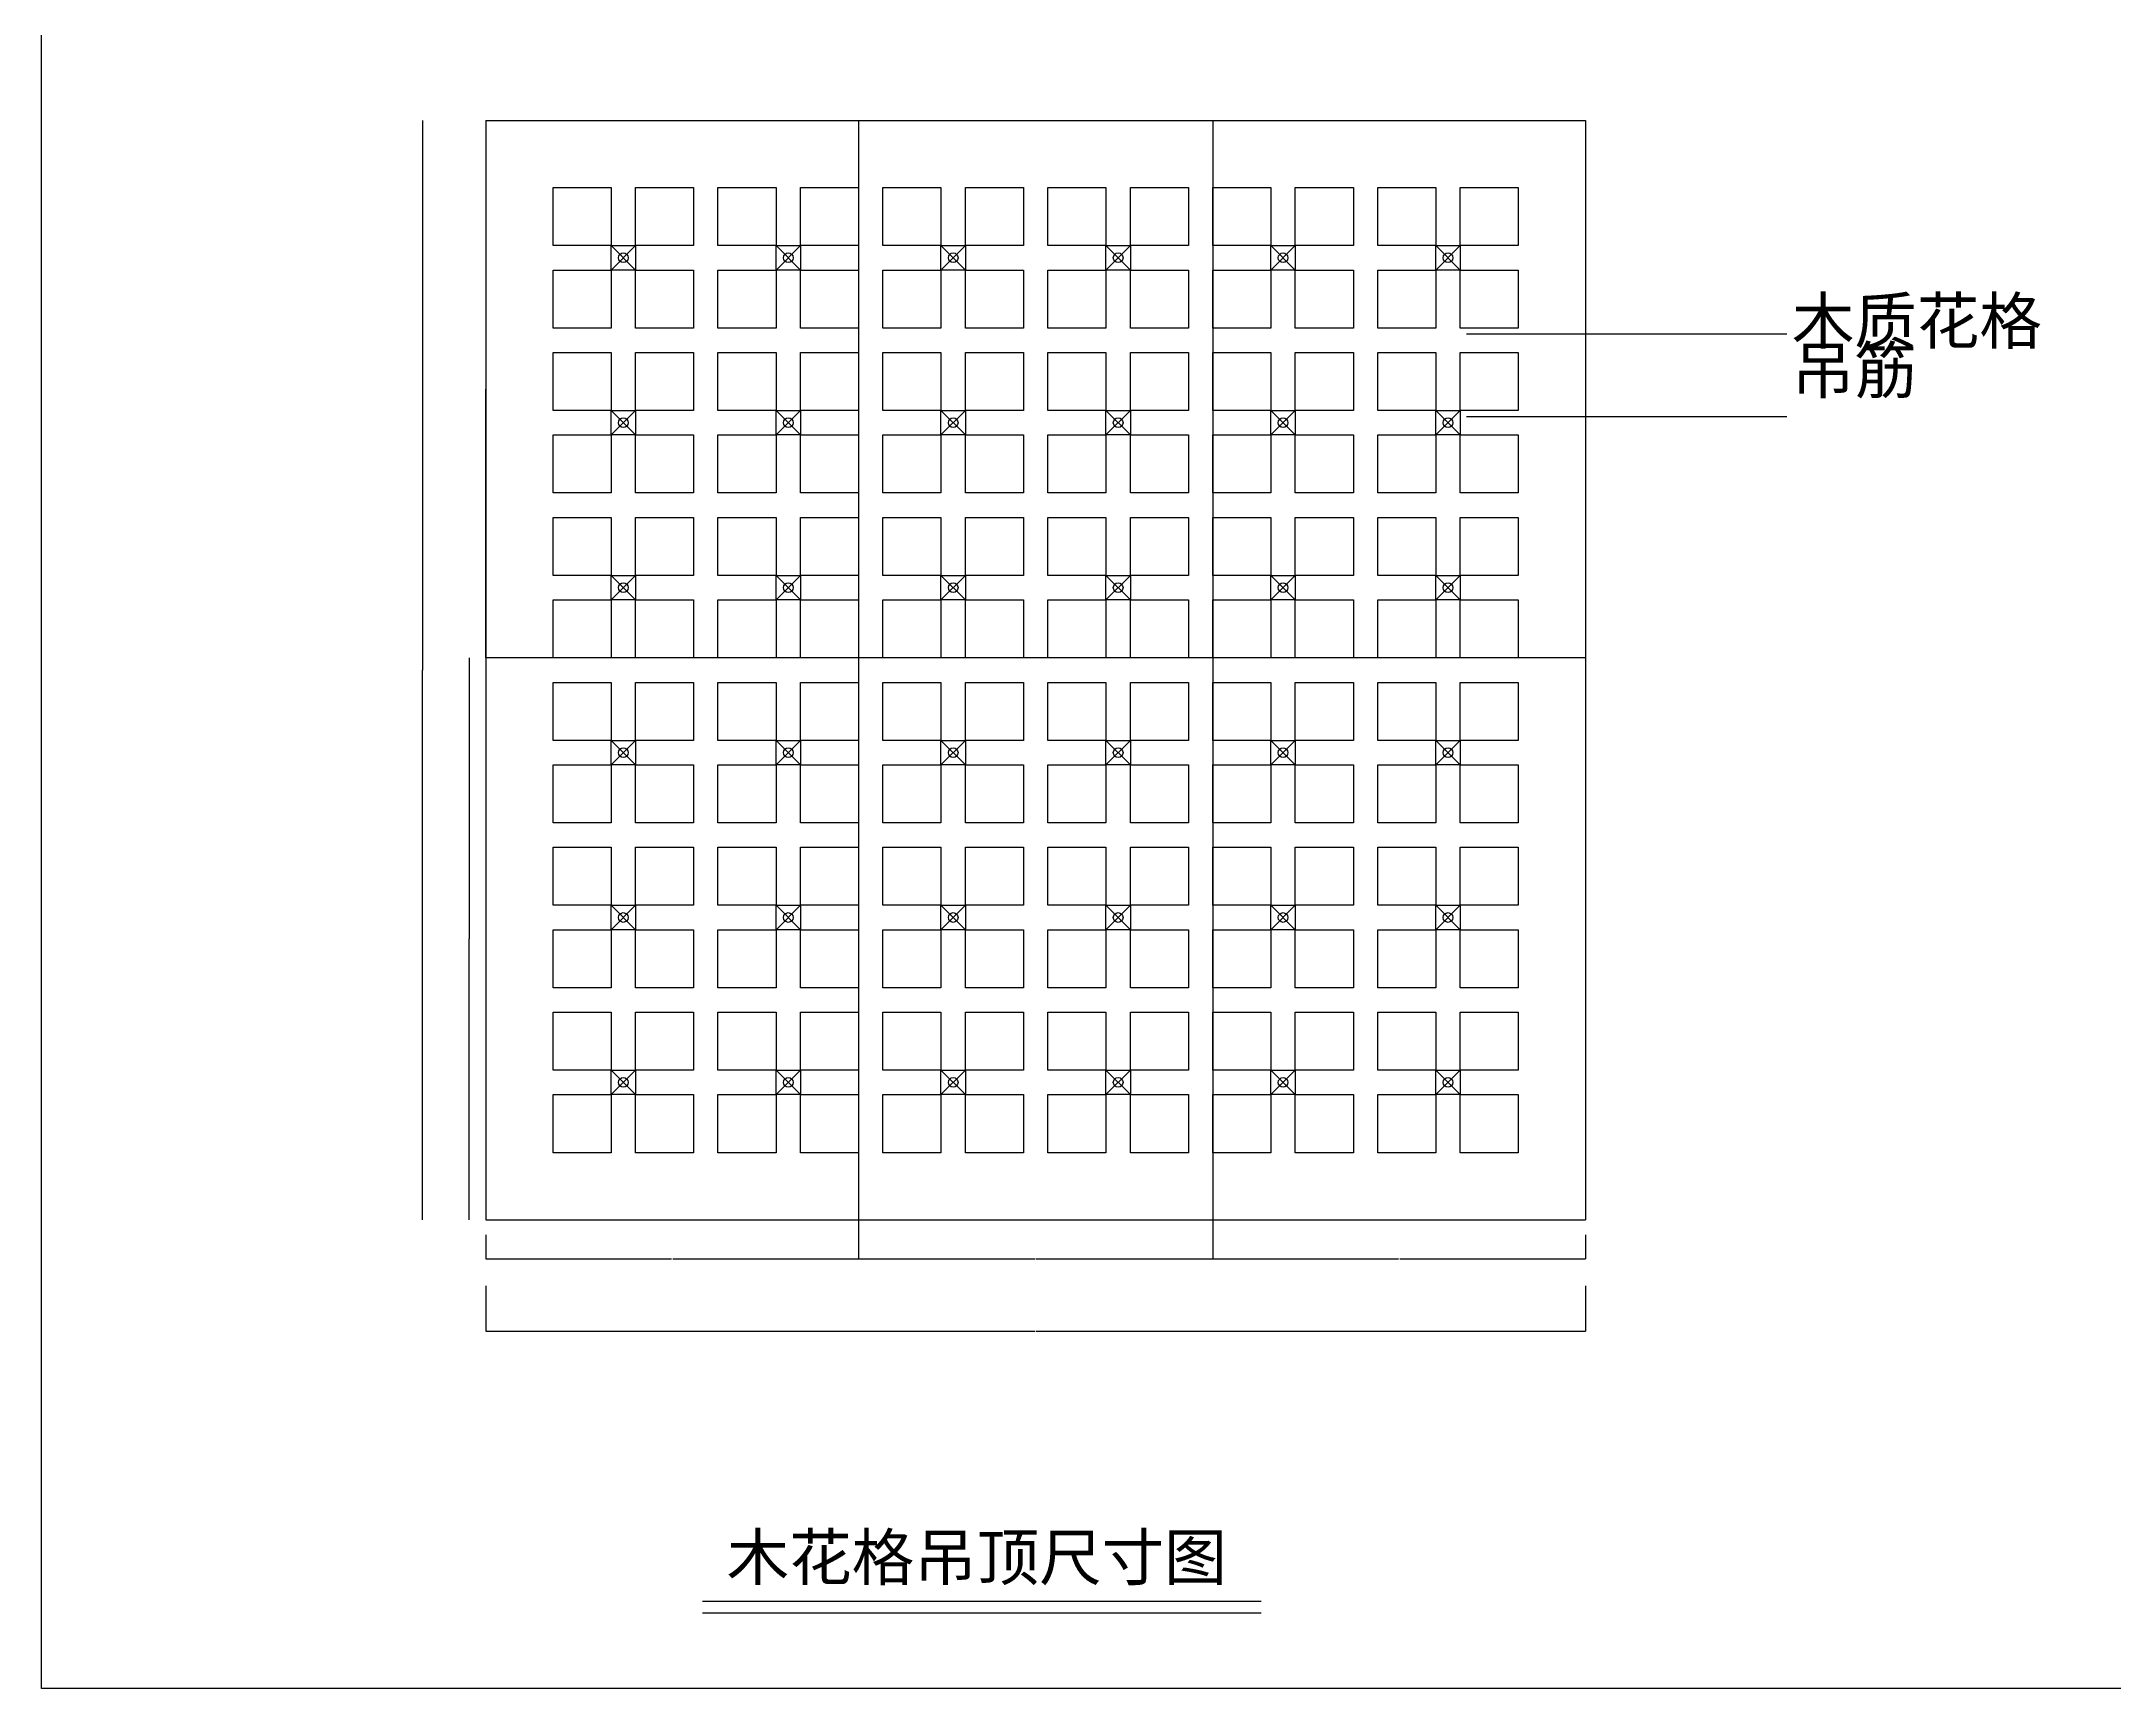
# Model space of a CAD drawing. Header units: metres. Extents: x 332573 to 353486, y 112186 to 122972.
# Drawn here: x 332573 to 339360, y 112186 to 117579 of the extents above; entities that cross this region are included whole.
import ezdxf

# ---------------------------------------------------------------- set-up
doc = ezdxf.new("R2010")
doc.units = ezdxf.units.M
for name, color, linetype in [('12', 1, 'Continuous'), ('20', 1, 'Continuous'), ('4', 3, 'Continuous'), ('8', 7, 'Continuous'), ('FRAME', 5, 'Continuous'), ('及细', 8, 'Continuous')]:
    doc.layers.add(name, color=color, linetype=linetype)
doc.dimstyles.get("Standard").update_dxf_attribs({"dimtxt": 2.5, "dimasz": 2.5, "dimexe": 1.25, "dimexo": 0.625, "dimtad": 1, "dimcen": 2.5, "dimazin": 3, "dimtfac": 1, "dimtmove": 0, "dimatfit": 3})

# ---------------------------------------------------------------- blocks, each defined once
blk = doc.blocks.new('_CLOSEDFILLED')
at = {"color": 0, "linetype": 'BYBLOCK'}
blk.add_solid([(-1, 0), (0, 0), (-1, 0)], dxfattribs=at)
blk = doc.blocks.new('*D11')
for p, q in [((334027.74, 113504.1), (334027.74, 113355.48)), ((337627.74, 113504.1), (337627.74, 113355.48)), ((334027.99, 113355.48), (335825.74, 113355.48)), ((335829.74, 113355.48), (337627.49, 113355.48))]:
    blk.add_line(p, q)
at = {"layer": 'Defpoints'}
for p in [(334027.74, 113504.1), (337627.74, 113504.1), (334027.74, 113355.48)]:
    blk.add_point(p, dxfattribs=at)
at = {"layer": '8', "xscale": 0.25, "yscale": 0.25, "rotation": 180}
blk.add_blockref('_CLOSEDFILLED', (334027.74, 113355.48), dxfattribs=at)
at = {"layer": '8', "xscale": 0.25, "yscale": 0.25}
blk.add_blockref('_CLOSEDFILLED', (337627.74, 113355.48), dxfattribs=at)
at = {"layer": '8', "insert": (335827.74, 113355.48), "char_height": 1, "attachment_point": 5}
blk.add_mtext('3600', dxfattribs=at)
blk = doc.blocks.new('*D12')
for p, q in [((333820.27, 117320.38), (333820.27, 115520.38)), ((333820.02, 115520.38), (333819.77, 115520.38)), ((333820.27, 113720.38), (333820.27, 115520.38)), ((333820.27, 115520.38), (333820.27, 115520.38)), ((333820.52, 115520.38), (333820.77, 115520.38))]:
    blk.add_line(p, q)
at = {"layer": 'Defpoints'}
for p in [(333820.27, 117320.38), (333820.27, 115520.38), (333820.27, 113720.38)]:
    blk.add_point(p, dxfattribs=at)
at = {"layer": '8', "xscale": 0.25, "yscale": 0.25}
blk.add_blockref('_CLOSEDFILLED', (333820.27, 115520.38), dxfattribs=at)
at = {"layer": '8', "xscale": 0.25, "yscale": 0.25, "rotation": 180}
blk.add_blockref('_CLOSEDFILLED', (333820.27, 115520.38), dxfattribs=at)
at = {"layer": '8', "insert": (333820.27, 115521.505), "char_height": 1, "attachment_point": 5}
blk.add_mtext('0', dxfattribs=at)
blk = doc.blocks.new('*D13')
for p, q in [((334027.74, 117320.38), (334027.74, 116440.38)), ((334027.49, 116440.38), (334027.24, 116440.38)), ((334027.74, 115560.38), (334027.74, 116440.38)), ((334027.74, 116440.38), (334027.74, 116440.38)), ((334027.99, 116440.38), (334028.24, 116440.38))]:
    blk.add_line(p, q)
at = {"layer": 'Defpoints'}
for p in [(334027.74, 117320.38), (334027.74, 116440.38), (334027.74, 115560.38)]:
    blk.add_point(p, dxfattribs=at)
at = {"layer": '8', "xscale": 0.25, "yscale": 0.25}
blk.add_blockref('_CLOSEDFILLED', (334027.74, 116440.38), dxfattribs=at)
at = {"layer": '8', "xscale": 0.25, "yscale": 0.25, "rotation": 180}
blk.add_blockref('_CLOSEDFILLED', (334027.74, 116440.38), dxfattribs=at)
at = {"layer": '8', "insert": (334027.74, 116441.505), "char_height": 1, "attachment_point": 5}
blk.add_mtext('0', dxfattribs=at)
blk = doc.blocks.new('*D14')
for p, q in [((333973.07, 115560.38), (333973.07, 114640.38)), ((333972.82, 114640.38), (333972.57, 114640.38)), ((333973.07, 113720.38), (333973.07, 114640.38)), ((333973.07, 114640.38), (333973.07, 114640.38)), ((333973.32, 114640.38), (333973.57, 114640.38))]:
    blk.add_line(p, q)
at = {"layer": 'Defpoints'}
for p in [(333973.07, 115560.38), (333973.07, 114640.38), (333973.07, 113720.38)]:
    blk.add_point(p, dxfattribs=at)
at = {"layer": '8', "xscale": 0.25, "yscale": 0.25}
blk.add_blockref('_CLOSEDFILLED', (333973.07, 114640.38), dxfattribs=at)
at = {"layer": '8', "xscale": 0.25, "yscale": 0.25, "rotation": 180}
blk.add_blockref('_CLOSEDFILLED', (333973.07, 114640.38), dxfattribs=at)
at = {"layer": '8', "insert": (333973.07, 114641.505), "char_height": 1, "attachment_point": 5}
blk.add_mtext('0', dxfattribs=at)
blk = doc.blocks.new('*D15')
for p, q in [((335247.74, 113720.38), (335247.74, 113592.8)), ((334027.74, 113671.41), (334027.74, 113592.8)), ((334027.99, 113592.8), (334635.74, 113592.8)), ((334639.74, 113592.8), (335247.49, 113592.8))]:
    blk.add_line(p, q)
at = {"layer": 'Defpoints'}
for p in [(335247.74, 113720.38), (334027.74, 113671.41), (334027.74, 113592.8)]:
    blk.add_point(p, dxfattribs=at)
at = {"layer": '8', "xscale": 0.25, "yscale": 0.25, "rotation": 180}
blk.add_blockref('_CLOSEDFILLED', (334027.74, 113592.8), dxfattribs=at)
at = {"layer": '8', "xscale": 0.25, "yscale": 0.25}
blk.add_blockref('_CLOSEDFILLED', (335247.74, 113592.8), dxfattribs=at)
at = {"layer": '8', "insert": (334637.74, 113592.8), "char_height": 1, "attachment_point": 5}
blk.add_mtext('1220', dxfattribs=at)
blk = doc.blocks.new('*D16')
for p, q in [((335247.74, 113720.38), (335247.74, 113592.8)), ((336407.74, 113720.38), (336407.74, 113592.8)), ((335247.99, 113592.8), (335825.74, 113592.8)), ((335829.74, 113592.8), (336407.49, 113592.8))]:
    blk.add_line(p, q)
at = {"layer": 'Defpoints'}
for p in [(335247.74, 113720.38), (336407.74, 113720.38), (335247.74, 113592.8)]:
    blk.add_point(p, dxfattribs=at)
at = {"layer": '8', "xscale": 0.25, "yscale": 0.25, "rotation": 180}
blk.add_blockref('_CLOSEDFILLED', (335247.74, 113592.8), dxfattribs=at)
at = {"layer": '8', "xscale": 0.25, "yscale": 0.25}
blk.add_blockref('_CLOSEDFILLED', (336407.74, 113592.8), dxfattribs=at)
at = {"layer": '8', "insert": (335827.74, 113592.8), "char_height": 1, "attachment_point": 5}
blk.add_mtext('1160', dxfattribs=at)
blk = doc.blocks.new('*D17')
for p, q in [((336407.74, 113720.38), (336407.74, 113592.8)), ((337627.74, 113671.41), (337627.74, 113592.8)), ((336407.99, 113592.8), (337015.74, 113592.8)), ((337019.74, 113592.8), (337627.49, 113592.8))]:
    blk.add_line(p, q)
at = {"layer": 'Defpoints'}
for p in [(336407.74, 113720.38), (337627.74, 113671.41), (336407.74, 113592.8)]:
    blk.add_point(p, dxfattribs=at)
at = {"layer": '8', "xscale": 0.25, "yscale": 0.25, "rotation": 180}
blk.add_blockref('_CLOSEDFILLED', (336407.74, 113592.8), dxfattribs=at)
at = {"layer": '8', "xscale": 0.25, "yscale": 0.25}
blk.add_blockref('_CLOSEDFILLED', (337627.74, 113592.8), dxfattribs=at)
at = {"layer": '8', "insert": (337017.74, 113592.8), "char_height": 1, "attachment_point": 5}
blk.add_mtext('1220', dxfattribs=at)

msp = doc.modelspace()

# ---------------------------------------------------------------- linework, layer by layer
at = {"layer": '12'}
for p, q in [((334517.74, 116910.38), (334437.74, 116830.38)), ((334437.74, 116910.38), (334517.74, 116830.38)), ((334437.74, 116910.38), (334517.74, 116910.38)), ((334437.74, 116830.38), (334437.74, 116910.38)), ((334517.74, 116910.38), (334517.74, 116830.38)), ((334977.74, 116830.38), (334977.74, 116910.38)), ((334977.74, 116910.38), (335057.74, 116910.38)), ((334977.74, 116910.38), (335057.74, 116830.38)), ((335057.74, 116910.38), (334977.74, 116830.38)), ((335057.74, 116910.38), (335057.74, 116830.38)), ((335517.74, 116830.38), (335517.74, 116910.38)), ((335517.74, 116910.38), (335597.74, 116910.38)), ((335517.74, 116910.38), (335597.74, 116830.38)), ((335597.74, 116910.38), (335517.74, 116830.38)), ((335597.74, 116910.38), (335597.74, 116830.38)), ((336137.74, 116910.38), (336057.74, 116830.38)), ((336057.74, 116910.38), (336137.74, 116830.38)), ((336057.74, 116910.38), (336137.74, 116910.38)), ((336057.74, 116830.38), (336057.74, 116910.38)), ((336137.74, 116910.38), (336137.74, 116830.38)), ((336597.74, 116830.38), (336597.74, 116910.38)), ((336597.74, 116910.38), (336677.74, 116910.38)), ((336597.74, 116910.38), (336677.74, 116830.38)), ((336677.74, 116910.38), (336597.74, 116830.38)), ((336677.74, 116910.38), (336677.74, 116830.38)), ((337217.74, 116910.38), (337137.74, 116830.38)), ((337137.74, 116910.38), (337217.74, 116830.38)), ((337137.74, 116910.38), (337217.74, 116910.38)), ((337137.74, 116830.38), (337137.74, 116910.38)), ((337217.74, 116910.38), (337217.74, 116830.38)), ((334517.74, 116830.38), (334437.74, 116830.38)), ((335057.74, 116830.38), (334977.74, 116830.38)), ((335597.74, 116830.38), (335517.74, 116830.38)), ((336137.74, 116830.38), (336057.74, 116830.38)), ((336677.74, 116830.38), (336597.74, 116830.38)), ((337217.74, 116830.38), (337137.74, 116830.38)), ((334517.74, 116370.38), (334437.74, 116290.38)), ((334437.74, 116370.38), (334517.74, 116290.38)), ((334437.74, 116370.38), (334517.74, 116370.38)), ((334437.74, 116290.38), (334437.74, 116370.38)), ((334517.74, 116370.38), (334517.74, 116290.38)), ((334977.74, 116290.38), (334977.74, 116370.38)), ((334977.74, 116370.38), (335057.74, 116370.38)), ((334977.74, 116370.38), (335057.74, 116290.38)), ((335057.74, 116370.38), (334977.74, 116290.38)), ((335057.74, 116370.38), (335057.74, 116290.38)), ((335517.74, 116290.38), (335517.74, 116370.38)), ((335517.74, 116370.38), (335597.74, 116370.38)), ((335517.74, 116370.38), (335597.74, 116290.38)), ((335597.74, 116370.38), (335517.74, 116290.38)), ((335597.74, 116370.38), (335597.74, 116290.38)), ((336137.74, 116370.38), (336057.74, 116290.38)), ((336057.74, 116370.38), (336137.74, 116290.38)), ((336057.74, 116370.38), (336137.74, 116370.38)), ((336057.74, 116290.38), (336057.74, 116370.38)), ((336137.74, 116370.38), (336137.74, 116290.38)), ((336597.74, 116290.38), (336597.74, 116370.38)), ((336597.74, 116370.38), (336677.74, 116370.38)), ((336597.74, 116370.38), (336677.74, 116290.38)), ((336677.74, 116370.38), (336597.74, 116290.38)), ((336677.74, 116370.38), (336677.74, 116290.38)), ((337217.74, 116370.38), (337137.74, 116290.38)), ((337137.74, 116370.38), (337217.74, 116290.38)), ((337137.74, 116370.38), (337217.74, 116370.38)), ((337137.74, 116290.38), (337137.74, 116370.38)), ((337217.74, 116370.38), (337217.74, 116290.38)), ((334517.74, 116290.38), (334437.74, 116290.38)), ((335057.74, 116290.38), (334977.74, 116290.38)), ((335597.74, 116290.38), (335517.74, 116290.38)), ((336137.74, 116290.38), (336057.74, 116290.38)), ((336677.74, 116290.38), (336597.74, 116290.38)), ((337217.74, 116290.38), (337137.74, 116290.38)), ((334437.74, 115750.38), (334437.74, 115830.38)), ((334437.74, 115830.38), (334517.74, 115830.38)), ((334437.74, 115830.38), (334517.74, 115750.38)), ((334517.74, 115830.38), (334437.74, 115750.38)), ((334517.74, 115830.38), (334517.74, 115750.38)), ((335057.74, 115830.38), (334977.74, 115750.38)), ((334977.74, 115830.38), (335057.74, 115750.38)), ((334977.74, 115830.38), (335057.74, 115830.38)), ((334977.74, 115750.38), (334977.74, 115830.38)), ((335057.74, 115830.38), (335057.74, 115750.38)), ((335597.74, 115830.38), (335517.74, 115750.38)), ((335517.74, 115830.38), (335597.74, 115750.38)), ((335517.74, 115830.38), (335597.74, 115830.38)), ((335517.74, 115750.38), (335517.74, 115830.38)), ((335597.74, 115830.38), (335597.74, 115750.38)), ((336057.74, 115750.38), (336057.74, 115830.38)), ((336057.74, 115830.38), (336137.74, 115830.38)), ((336057.74, 115830.38), (336137.74, 115750.38)), ((336137.74, 115830.38), (336057.74, 115750.38)), ((336137.74, 115830.38), (336137.74, 115750.38)), ((336677.74, 115830.38), (336597.74, 115750.38)), ((336597.74, 115830.38), (336677.74, 115750.38)), ((336597.74, 115830.38), (336677.74, 115830.38)), ((336597.74, 115750.38), (336597.74, 115830.38)), ((336677.74, 115830.38), (336677.74, 115750.38)), ((337137.74, 115750.38), (337137.74, 115830.38)), ((337137.74, 115830.38), (337217.74, 115830.38)), ((337137.74, 115830.38), (337217.74, 115750.38)), ((337217.74, 115830.38), (337137.74, 115750.38)), ((337217.74, 115830.38), (337217.74, 115750.38)), ((334517.74, 115750.38), (334437.74, 115750.38)), ((335057.74, 115750.38), (334977.74, 115750.38)), ((335597.74, 115750.38), (335517.74, 115750.38)), ((336137.74, 115750.38), (336057.74, 115750.38)), ((336677.74, 115750.38), (336597.74, 115750.38)), ((337217.74, 115750.38), (337137.74, 115750.38)), ((334517.74, 115290.38), (334437.74, 115210.38)), ((334437.74, 115290.38), (334517.74, 115210.38)), ((334437.74, 115290.38), (334517.74, 115290.38)), ((334437.74, 115210.38), (334437.74, 115290.38)), ((334517.74, 115290.38), (334517.74, 115210.38)), ((334977.74, 115210.38), (334977.74, 115290.38)), ((334977.74, 115290.38), (335057.74, 115290.38)), ((334977.74, 115290.38), (335057.74, 115210.38)), ((335057.74, 115290.38), (334977.74, 115210.38)), ((335057.74, 115290.38), (335057.74, 115210.38)), ((335517.74, 115210.38), (335517.74, 115290.38)), ((335517.74, 115290.38), (335597.74, 115290.38)), ((335517.74, 115290.38), (335597.74, 115210.38)), ((335597.74, 115290.38), (335517.74, 115210.38)), ((335597.74, 115290.38), (335597.74, 115210.38)), ((336137.74, 115290.38), (336057.74, 115210.38)), ((336057.74, 115290.38), (336137.74, 115210.38)), ((336057.74, 115290.38), (336137.74, 115290.38)), ((336057.74, 115210.38), (336057.74, 115290.38)), ((336137.74, 115290.38), (336137.74, 115210.38)), ((336597.74, 115210.38), (336597.74, 115290.38)), ((336597.74, 115290.38), (336677.74, 115290.38)), ((336597.74, 115290.38), (336677.74, 115210.38)), ((336677.74, 115290.38), (336597.74, 115210.38)), ((336677.74, 115290.38), (336677.74, 115210.38)), ((337217.74, 115290.38), (337137.74, 115210.38)), ((337137.74, 115290.38), (337217.74, 115210.38)), ((337137.74, 115290.38), (337217.74, 115290.38)), ((337137.74, 115210.38), (337137.74, 115290.38)), ((337217.74, 115290.38), (337217.74, 115210.38)), ((334517.74, 115210.38), (334437.74, 115210.38)), ((335057.74, 115210.38), (334977.74, 115210.38)), ((335597.74, 115210.38), (335517.74, 115210.38)), ((336137.74, 115210.38), (336057.74, 115210.38)), ((336677.74, 115210.38), (336597.74, 115210.38)), ((337217.74, 115210.38), (337137.74, 115210.38)), ((334517.74, 114750.38), (334437.74, 114670.38)), ((334437.74, 114750.38), (334517.74, 114670.38)), ((334437.74, 114750.38), (334517.74, 114750.38)), ((334437.74, 114670.38), (334437.74, 114750.38)), ((334517.74, 114750.38), (334517.74, 114670.38)), ((334977.74, 114670.38), (334977.74, 114750.38)), ((334977.74, 114750.38), (335057.74, 114750.38)), ((334977.74, 114750.38), (335057.74, 114670.38)), ((335057.74, 114750.38), (334977.74, 114670.38)), ((335057.74, 114750.38), (335057.74, 114670.38)), ((335517.74, 114670.38), (335517.74, 114750.38)), ((335517.74, 114750.38), (335597.74, 114750.38)), ((335517.74, 114750.38), (335597.74, 114670.38)), ((335597.74, 114750.38), (335517.74, 114670.38)), ((335597.74, 114750.38), (335597.74, 114670.38)), ((336137.74, 114750.38), (336057.74, 114670.38)), ((336057.74, 114750.38), (336137.74, 114670.38)), ((336057.74, 114750.38), (336137.74, 114750.38)), ((336057.74, 114670.38), (336057.74, 114750.38)), ((336137.74, 114750.38), (336137.74, 114670.38)), ((336597.74, 114670.38), (336597.74, 114750.38)), ((336597.74, 114750.38), (336677.74, 114750.38)), ((336597.74, 114750.38), (336677.74, 114670.38)), ((336677.74, 114750.38), (336597.74, 114670.38)), ((336677.74, 114750.38), (336677.74, 114670.38)), ((337217.74, 114750.38), (337137.74, 114670.38)), ((337137.74, 114750.38), (337217.74, 114670.38)), ((337137.74, 114750.38), (337217.74, 114750.38)), ((337137.74, 114670.38), (337137.74, 114750.38)), ((337217.74, 114750.38), (337217.74, 114670.38)), ((334517.74, 114670.38), (334437.74, 114670.38)), ((335057.74, 114670.38), (334977.74, 114670.38)), ((335597.74, 114670.38), (335517.74, 114670.38)), ((336137.74, 114670.38), (336057.74, 114670.38)), ((336677.74, 114670.38), (336597.74, 114670.38)), ((337217.74, 114670.38), (337137.74, 114670.38)), ((334437.74, 114130.38), (334437.74, 114210.38)), ((334437.74, 114210.38), (334517.74, 114210.38)), ((334437.74, 114210.38), (334517.74, 114130.38)), ((334517.74, 114210.38), (334437.74, 114130.38)), ((334517.74, 114210.38), (334517.74, 114130.38)), ((335057.74, 114210.38), (334977.74, 114130.38)), ((334977.74, 114210.38), (335057.74, 114130.38)), ((334977.74, 114210.38), (335057.74, 114210.38)), ((334977.74, 114130.38), (334977.74, 114210.38)), ((335057.74, 114210.38), (335057.74, 114130.38)), ((335597.74, 114210.38), (335517.74, 114130.38)), ((335517.74, 114210.38), (335597.74, 114130.38)), ((335517.74, 114210.38), (335597.74, 114210.38)), ((335517.74, 114130.38), (335517.74, 114210.38)), ((335597.74, 114210.38), (335597.74, 114130.38)), ((336057.74, 114130.38), (336057.74, 114210.38)), ((336057.74, 114210.38), (336137.74, 114210.38)), ((336057.74, 114210.38), (336137.74, 114130.38)), ((336137.74, 114210.38), (336057.74, 114130.38)), ((336137.74, 114210.38), (336137.74, 114130.38)), ((336677.74, 114210.38), (336597.74, 114130.38)), ((336597.74, 114210.38), (336677.74, 114130.38)), ((336597.74, 114130.38), (336597.74, 114210.38)), ((336597.74, 114210.38), (336677.74, 114210.38)), ((336677.74, 114210.38), (336677.74, 114130.38)), ((337137.74, 114210.38), (337217.74, 114210.38)), ((337137.74, 114210.38), (337217.74, 114130.38)), ((337217.74, 114210.38), (337137.74, 114130.38)), ((337137.74, 114130.38), (337137.74, 114210.38)), ((337217.74, 114210.38), (337217.74, 114130.38)), ((334517.74, 114130.38), (334437.74, 114130.38)), ((335057.74, 114130.38), (334977.74, 114130.38)), ((335597.74, 114130.38), (335517.74, 114130.38)), ((336137.74, 114130.38), (336057.74, 114130.38)), ((336677.74, 114130.38), (336597.74, 114130.38)), ((337217.74, 114130.38), (337137.74, 114130.38))]:
    msp.add_line(p, q, dxfattribs=at)
for centre in [(334477.74, 116870.38), (335017.74, 116870.38), (335557.74, 116870.38), (336097.74, 116870.38), (336637.74, 116870.38), (337177.74, 116870.38), (334477.74, 116330.38), (335017.74, 116330.38), (335557.74, 116330.38), (336097.74, 116330.38), (336637.74, 116330.38), (337177.74, 116330.38), (334477.74, 115790.38), (335017.74, 115790.38), (335557.74, 115790.38), (336097.74, 115790.38), (336637.74, 115790.38), (337177.74, 115790.38), (334477.74, 115250.38), (335017.74, 115250.38), (335557.74, 115250.38), (336097.74, 115250.38), (336637.74, 115250.38), (337177.74, 115250.38), (334477.74, 114710.38), (335017.74, 114710.38), (335557.74, 114710.38), (336097.74, 114710.38), (336637.74, 114710.38), (337177.74, 114710.38), (334477.74, 114170.38), (335017.74, 114170.38), (335557.74, 114170.38), (336097.74, 114170.38), (336637.74, 114170.38), (337177.74, 114170.38)]:
    msp.add_circle(centre, 15.89, dxfattribs=at)
at = {"layer": '20'}
msp.add_line((334736.81, 112433.24), (336565.6, 112433.24), dxfattribs=at)
msp.add_lwpolyline([(334736.81, 112472.24), (336565.6, 112472.24)], dxfattribs=at)
at = {"layer": '4'}
for p, q in [((334027.74, 117320.38), (334027.74, 113720.38)), ((334027.74, 117320.38), (337627.74, 117320.38)), ((334027.74, 117320.38), (337627.74, 117320.38)), ((337627.74, 117320.38), (337627.74, 113720.38)), ((334027.74, 113720.38), (337627.74, 113720.38))]:
    msp.add_line(p, q, dxfattribs=at)
at = {"layer": '8'}
for p, q in [((337237.74, 116621.26), (338286.75, 116621.26)), ((337237.74, 116350.59), (338286.75, 116350.59))]:
    msp.add_line(p, q, dxfattribs=at)
at = {"layer": 'FRAME'}
msp.add_lwpolyline([(346145.99, 112185.84), (332573.09, 112185.84), (332573.09, 122971.66)], dxfattribs=at)
at = {"layer": '及细'}
for p, q in [((335247.74, 117320.38), (335247.74, 113720.38)), ((336407.74, 117320.38), (336407.74, 113720.38)), ((337627.74, 115560.38), (334027.74, 115560.38))]:
    msp.add_line(p, q, dxfattribs=at)
for points in [[(334437.74, 116910.38), (334247.74, 116910.38), (334247.74, 117100.38), (334437.74, 117100.38)], [(334707.74, 116910.38), (334517.74, 116910.38), (334517.74, 117100.38), (334707.74, 117100.38)], [(334977.74, 116910.38), (334787.74, 116910.38), (334787.74, 117100.38), (334977.74, 117100.38)], [(335247.74, 116910.38), (335057.74, 116910.38), (335057.74, 117100.38), (335247.74, 117100.38)], [(335517.74, 116910.38), (335327.74, 116910.38), (335327.74, 117100.38), (335517.74, 117100.38)], [(335787.74, 116910.38), (335597.74, 116910.38), (335597.74, 117100.38), (335787.74, 117100.38)], [(336057.74, 116910.38), (335867.74, 116910.38), (335867.74, 117100.38), (336057.74, 117100.38)], [(336327.74, 116910.38), (336137.74, 116910.38), (336137.74, 117100.38), (336327.74, 117100.38)], [(336597.74, 116910.38), (336407.74, 116910.38), (336407.74, 117100.38), (336597.74, 117100.38)], [(336867.74, 116910.38), (336677.74, 116910.38), (336677.74, 117100.38), (336867.74, 117100.38)], [(337137.74, 116910.38), (336947.74, 116910.38), (336947.74, 117100.38), (337137.74, 117100.38)], [(337407.74, 116910.38), (337217.74, 116910.38), (337217.74, 117100.38), (337407.74, 117100.38)], [(334437.74, 116640.38), (334247.74, 116640.38), (334247.74, 116830.38), (334437.74, 116830.38)], [(334707.74, 116640.38), (334517.74, 116640.38), (334517.74, 116830.38), (334707.74, 116830.38)], [(334977.74, 116640.38), (334787.74, 116640.38), (334787.74, 116830.38), (334977.74, 116830.38)], [(335247.74, 116640.38), (335057.74, 116640.38), (335057.74, 116830.38), (335247.74, 116830.38)], [(335517.74, 116640.38), (335327.74, 116640.38), (335327.74, 116830.38), (335517.74, 116830.38)], [(335787.74, 116640.38), (335597.74, 116640.38), (335597.74, 116830.38), (335787.74, 116830.38)], [(336057.74, 116640.38), (335867.74, 116640.38), (335867.74, 116830.38), (336057.74, 116830.38)], [(336327.74, 116640.38), (336137.74, 116640.38), (336137.74, 116830.38), (336327.74, 116830.38)], [(336597.74, 116640.38), (336407.74, 116640.38), (336407.74, 116830.38), (336597.74, 116830.38)], [(336867.74, 116640.38), (336677.74, 116640.38), (336677.74, 116830.38), (336867.74, 116830.38)], [(337137.74, 116640.38), (336947.74, 116640.38), (336947.74, 116830.38), (337137.74, 116830.38)], [(337407.74, 116640.38), (337217.74, 116640.38), (337217.74, 116830.38), (337407.74, 116830.38)], [(334437.74, 116370.38), (334247.74, 116370.38), (334247.74, 116560.38), (334437.74, 116560.38)], [(334707.74, 116370.38), (334517.74, 116370.38), (334517.74, 116560.38), (334707.74, 116560.38)], [(334977.74, 116370.38), (334787.74, 116370.38), (334787.74, 116560.38), (334977.74, 116560.38)], [(335247.74, 116370.38), (335057.74, 116370.38), (335057.74, 116560.38), (335247.74, 116560.38)], [(335517.74, 116370.38), (335327.74, 116370.38), (335327.74, 116560.38), (335517.74, 116560.38)], [(335787.74, 116370.38), (335597.74, 116370.38), (335597.74, 116560.38), (335787.74, 116560.38)], [(336057.74, 116370.38), (335867.74, 116370.38), (335867.74, 116560.38), (336057.74, 116560.38)], [(336327.74, 116370.38), (336137.74, 116370.38), (336137.74, 116560.38), (336327.74, 116560.38)], [(336597.74, 116370.38), (336407.74, 116370.38), (336407.74, 116560.38), (336597.74, 116560.38)], [(336867.74, 116370.38), (336677.74, 116370.38), (336677.74, 116560.38), (336867.74, 116560.38)], [(337137.74, 116370.38), (336947.74, 116370.38), (336947.74, 116560.38), (337137.74, 116560.38)], [(337407.74, 116370.38), (337217.74, 116370.38), (337217.74, 116560.38), (337407.74, 116560.38)], [(334437.74, 116100.38), (334247.74, 116100.38), (334247.74, 116290.38), (334437.74, 116290.38)], [(334707.74, 116100.38), (334517.74, 116100.38), (334517.74, 116290.38), (334707.74, 116290.38)], [(334977.74, 116100.38), (334787.74, 116100.38), (334787.74, 116290.38), (334977.74, 116290.38)], [(335247.74, 116100.38), (335057.74, 116100.38), (335057.74, 116290.38), (335247.74, 116290.38)], [(335517.74, 116100.38), (335327.74, 116100.38), (335327.74, 116290.38), (335517.74, 116290.38)], [(335787.74, 116100.38), (335597.74, 116100.38), (335597.74, 116290.38), (335787.74, 116290.38)], [(336057.74, 116100.38), (335867.74, 116100.38), (335867.74, 116290.38), (336057.74, 116290.38)], [(336327.74, 116100.38), (336137.74, 116100.38), (336137.74, 116290.38), (336327.74, 116290.38)], [(336597.74, 116100.38), (336407.74, 116100.38), (336407.74, 116290.38), (336597.74, 116290.38)], [(336867.74, 116100.38), (336677.74, 116100.38), (336677.74, 116290.38), (336867.74, 116290.38)], [(337137.74, 116100.38), (336947.74, 116100.38), (336947.74, 116290.38), (337137.74, 116290.38)], [(337407.74, 116100.38), (337217.74, 116100.38), (337217.74, 116290.38), (337407.74, 116290.38)], [(334437.74, 115830.38), (334247.74, 115830.38), (334247.74, 116020.38), (334437.74, 116020.38)], [(334707.74, 115830.38), (334517.74, 115830.38), (334517.74, 116020.38), (334707.74, 116020.38)], [(334977.74, 115830.38), (334787.74, 115830.38), (334787.74, 116020.38), (334977.74, 116020.38)], [(335247.74, 115830.38), (335057.74, 115830.38), (335057.74, 116020.38), (335247.74, 116020.38)], [(335517.74, 115830.38), (335327.74, 115830.38), (335327.74, 116020.38), (335517.74, 116020.38)], [(335787.74, 115830.38), (335597.74, 115830.38), (335597.74, 116020.38), (335787.74, 116020.38)], [(336057.74, 115830.38), (335867.74, 115830.38), (335867.74, 116020.38), (336057.74, 116020.38)], [(336327.74, 115830.38), (336137.74, 115830.38), (336137.74, 116020.38), (336327.74, 116020.38)], [(336597.74, 115830.38), (336407.74, 115830.38), (336407.74, 116020.38), (336597.74, 116020.38)], [(336867.74, 115830.38), (336677.74, 115830.38), (336677.74, 116020.38), (336867.74, 116020.38)], [(337137.74, 115830.38), (336947.74, 115830.38), (336947.74, 116020.38), (337137.74, 116020.38)], [(337407.74, 115830.38), (337217.74, 115830.38), (337217.74, 116020.38), (337407.74, 116020.38)], [(334437.74, 115560.38), (334247.74, 115560.38), (334247.74, 115750.38), (334437.74, 115750.38)], [(334707.74, 115560.38), (334517.74, 115560.38), (334517.74, 115750.38), (334707.74, 115750.38)], [(334977.74, 115560.38), (334787.74, 115560.38), (334787.74, 115750.38), (334977.74, 115750.38)], [(335247.74, 115560.38), (335057.74, 115560.38), (335057.74, 115750.38), (335247.74, 115750.38)], [(335517.74, 115560.38), (335327.74, 115560.38), (335327.74, 115750.38), (335517.74, 115750.38)], [(335787.74, 115560.38), (335597.74, 115560.38), (335597.74, 115750.38), (335787.74, 115750.38)], [(336057.74, 115560.38), (335867.74, 115560.38), (335867.74, 115750.38), (336057.74, 115750.38)], [(336327.74, 115560.38), (336137.74, 115560.38), (336137.74, 115750.38), (336327.74, 115750.38)], [(336597.74, 115560.38), (336407.74, 115560.38), (336407.74, 115750.38), (336597.74, 115750.38)], [(336867.74, 115560.38), (336677.74, 115560.38), (336677.74, 115750.38), (336867.74, 115750.38)], [(337137.74, 115560.38), (336947.74, 115560.38), (336947.74, 115750.38), (337137.74, 115750.38)], [(337407.74, 115560.38), (337217.74, 115560.38), (337217.74, 115750.38), (337407.74, 115750.38)], [(334437.74, 115290.38), (334247.74, 115290.38), (334247.74, 115480.38), (334437.74, 115480.38)], [(334707.74, 115290.38), (334517.74, 115290.38), (334517.74, 115480.38), (334707.74, 115480.38)], [(334977.74, 115290.38), (334787.74, 115290.38), (334787.74, 115480.38), (334977.74, 115480.38)], [(335247.74, 115290.38), (335057.74, 115290.38), (335057.74, 115480.38), (335247.74, 115480.38)], [(335517.74, 115290.38), (335327.74, 115290.38), (335327.74, 115480.38), (335517.74, 115480.38)], [(335787.74, 115290.38), (335597.74, 115290.38), (335597.74, 115480.38), (335787.74, 115480.38)], [(336057.74, 115290.38), (335867.74, 115290.38), (335867.74, 115480.38), (336057.74, 115480.38)], [(336327.74, 115290.38), (336137.74, 115290.38), (336137.74, 115480.38), (336327.74, 115480.38)], [(336597.74, 115290.38), (336407.74, 115290.38), (336407.74, 115480.38), (336597.74, 115480.38)], [(336867.74, 115290.38), (336677.74, 115290.38), (336677.74, 115480.38), (336867.74, 115480.38)], [(337137.74, 115290.38), (336947.74, 115290.38), (336947.74, 115480.38), (337137.74, 115480.38)], [(337407.74, 115290.38), (337217.74, 115290.38), (337217.74, 115480.38), (337407.74, 115480.38)], [(334437.74, 115020.38), (334247.74, 115020.38), (334247.74, 115210.38), (334437.74, 115210.38)], [(334707.74, 115020.38), (334517.74, 115020.38), (334517.74, 115210.38), (334707.74, 115210.38)], [(334977.74, 115020.38), (334787.74, 115020.38), (334787.74, 115210.38), (334977.74, 115210.38)], [(335247.74, 115020.38), (335057.74, 115020.38), (335057.74, 115210.38), (335247.74, 115210.38)], [(335517.74, 115020.38), (335327.74, 115020.38), (335327.74, 115210.38), (335517.74, 115210.38)], [(335787.74, 115020.38), (335597.74, 115020.38), (335597.74, 115210.38), (335787.74, 115210.38)], [(336057.74, 115020.38), (335867.74, 115020.38), (335867.74, 115210.38), (336057.74, 115210.38)], [(336327.74, 115020.38), (336137.74, 115020.38), (336137.74, 115210.38), (336327.74, 115210.38)], [(336597.74, 115020.38), (336407.74, 115020.38), (336407.74, 115210.38), (336597.74, 115210.38)], [(336867.74, 115020.38), (336677.74, 115020.38), (336677.74, 115210.38), (336867.74, 115210.38)], [(337137.74, 115020.38), (336947.74, 115020.38), (336947.74, 115210.38), (337137.74, 115210.38)], [(337407.74, 115020.38), (337217.74, 115020.38), (337217.74, 115210.38), (337407.74, 115210.38)], [(334437.74, 114750.38), (334247.74, 114750.38), (334247.74, 114940.38), (334437.74, 114940.38)], [(334707.74, 114750.38), (334517.74, 114750.38), (334517.74, 114940.38), (334707.74, 114940.38)], [(334977.74, 114750.38), (334787.74, 114750.38), (334787.74, 114940.38), (334977.74, 114940.38)], [(335247.74, 114750.38), (335057.74, 114750.38), (335057.74, 114940.38), (335247.74, 114940.38)], [(335517.74, 114750.38), (335327.74, 114750.38), (335327.74, 114940.38), (335517.74, 114940.38)], [(335787.74, 114750.38), (335597.74, 114750.38), (335597.74, 114940.38), (335787.74, 114940.38)], [(336057.74, 114750.38), (335867.74, 114750.38), (335867.74, 114940.38), (336057.74, 114940.38)], [(336327.74, 114750.38), (336137.74, 114750.38), (336137.74, 114940.38), (336327.74, 114940.38)], [(336597.74, 114750.38), (336407.74, 114750.38), (336407.74, 114940.38), (336597.74, 114940.38)], [(336867.74, 114750.38), (336677.74, 114750.38), (336677.74, 114940.38), (336867.74, 114940.38)], [(337137.74, 114750.38), (336947.74, 114750.38), (336947.74, 114940.38), (337137.74, 114940.38)], [(337407.74, 114750.38), (337217.74, 114750.38), (337217.74, 114940.38), (337407.74, 114940.38)], [(334437.74, 114480.38), (334247.74, 114480.38), (334247.74, 114670.38), (334437.74, 114670.38)], [(334707.74, 114480.38), (334517.74, 114480.38), (334517.74, 114670.38), (334707.74, 114670.38)], [(334977.74, 114480.38), (334787.74, 114480.38), (334787.74, 114670.38), (334977.74, 114670.38)], [(335247.74, 114480.38), (335057.74, 114480.38), (335057.74, 114670.38), (335247.74, 114670.38)], [(335517.74, 114480.38), (335327.74, 114480.38), (335327.74, 114670.38), (335517.74, 114670.38)], [(335787.74, 114480.38), (335597.74, 114480.38), (335597.74, 114670.38), (335787.74, 114670.38)], [(336057.74, 114480.38), (335867.74, 114480.38), (335867.74, 114670.38), (336057.74, 114670.38)], [(336327.74, 114480.38), (336137.74, 114480.38), (336137.74, 114670.38), (336327.74, 114670.38)], [(336597.74, 114480.38), (336407.74, 114480.38), (336407.74, 114670.38), (336597.74, 114670.38)], [(336867.74, 114480.38), (336677.74, 114480.38), (336677.74, 114670.38), (336867.74, 114670.38)], [(337137.74, 114480.38), (336947.74, 114480.38), (336947.74, 114670.38), (337137.74, 114670.38)], [(337407.74, 114480.38), (337217.74, 114480.38), (337217.74, 114670.38), (337407.74, 114670.38)], [(334437.74, 114210.38), (334247.74, 114210.38), (334247.74, 114400.38), (334437.74, 114400.38)], [(334707.74, 114210.38), (334517.74, 114210.38), (334517.74, 114400.38), (334707.74, 114400.38)], [(334977.74, 114210.38), (334787.74, 114210.38), (334787.74, 114400.38), (334977.74, 114400.38)], [(335247.74, 114210.38), (335057.74, 114210.38), (335057.74, 114400.38), (335247.74, 114400.38)], [(335517.74, 114210.38), (335327.74, 114210.38), (335327.74, 114400.38), (335517.74, 114400.38)], [(335787.74, 114210.38), (335597.74, 114210.38), (335597.74, 114400.38), (335787.74, 114400.38)], [(336057.74, 114210.38), (335867.74, 114210.38), (335867.74, 114400.38), (336057.74, 114400.38)], [(336327.74, 114210.38), (336137.74, 114210.38), (336137.74, 114400.38), (336327.74, 114400.38)], [(336597.74, 114210.38), (336407.74, 114210.38), (336407.74, 114400.38), (336597.74, 114400.38)], [(336867.74, 114210.38), (336677.74, 114210.38), (336677.74, 114400.38), (336867.74, 114400.38)], [(337137.74, 114210.38), (336947.74, 114210.38), (336947.74, 114400.38), (337137.74, 114400.38)], [(337407.74, 114210.38), (337217.74, 114210.38), (337217.74, 114400.38), (337407.74, 114400.38)], [(334437.74, 113940.38), (334247.74, 113940.38), (334247.74, 114130.38), (334437.74, 114130.38)], [(334707.74, 113940.38), (334517.74, 113940.38), (334517.74, 114130.38), (334707.74, 114130.38)], [(334977.74, 113940.38), (334787.74, 113940.38), (334787.74, 114130.38), (334977.74, 114130.38)], [(335247.74, 113940.38), (335057.74, 113940.38), (335057.74, 114130.38), (335247.74, 114130.38)], [(335517.74, 113940.38), (335327.74, 113940.38), (335327.74, 114130.38), (335517.74, 114130.38)], [(335787.74, 113940.38), (335597.74, 113940.38), (335597.74, 114130.38), (335787.74, 114130.38)], [(336057.74, 113940.38), (335867.74, 113940.38), (335867.74, 114130.38), (336057.74, 114130.38)], [(336327.74, 113940.38), (336137.74, 113940.38), (336137.74, 114130.38), (336327.74, 114130.38)], [(336597.74, 113940.38), (336407.74, 113940.38), (336407.74, 114130.38), (336597.74, 114130.38)], [(336867.74, 113940.38), (336677.74, 113940.38), (336677.74, 114130.38), (336867.74, 114130.38)], [(337137.74, 113940.38), (336947.74, 113940.38), (336947.74, 114130.38), (337137.74, 114130.38)], [(337407.74, 113940.38), (337217.74, 113940.38), (337217.74, 114130.38), (337407.74, 114130.38)]]:
    msp.add_lwpolyline(points, close=True, dxfattribs=at)

# ---------------------------------------------------------------- texts
at = {"layer": '8', "attachment_point": 1}
for s, insert, char_height in [('{\\f宋体|b0|i0|c134|p2;木质花格}', (338303.33, 116738.89), 150), ('{\\fSimSun|b0|i0|c134|p2;\\H0.5x;吊筋}', (338303.33, 116577.11), 300), ('{\\fSimSun|b0|i0|c134|p2;\\H1x;木花格吊顶尺寸图\\fYouYuan|b0|i0|c134|p49;}', (334816.34, 112690.82), 150)]:
    msp.add_mtext(s, dxfattribs=dict(at, insert=insert, char_height=char_height))

# ---------------------------------------------------------------- dimensions: what is measured, and where the dimension line sits
at = {"layer": '8'}
for base, p1, p2, picture, middle in [((333820.27, 115520.38), (333820.27, 117320.38), (333820.27, 113720.38), '*D12', (333820.27, 115521.505)), ((334027.74, 116440.38), (334027.74, 117320.38), (334027.74, 115560.38), '*D13', (334027.74, 116441.505)), ((333973.07, 114640.38), (333973.07, 113720.38), (333973.07, 115560.38), '*D14', (333973.07, 114641.505)), ((334027.74, 113592.8), (334027.74, 113671.41), (335247.74, 113720.38), '*D15', (334637.74, 113592.8)), ((335247.74, 113592.8), (335247.74, 113720.38), (336407.74, 113720.38), '*D16', (335827.74, 113592.8)), ((336407.74, 113592.8), (336407.74, 113720.38), (337627.74, 113671.41), '*D17', (337017.74, 113592.8)), ((334027.74, 113355.48), (334027.74, 113504.1), (337627.74, 113504.1), '*D11', (335827.74, 113355.48))]:
    dim = msp.add_linear_dim(base=base, p1=p1, p2=p2, dimstyle='Standard', dxfattribs=at)
    dim.commit()
    dim.dimension.update_dxf_attribs({"geometry": picture, "text_midpoint": middle})

doc.saveas('drawing.dxf')
